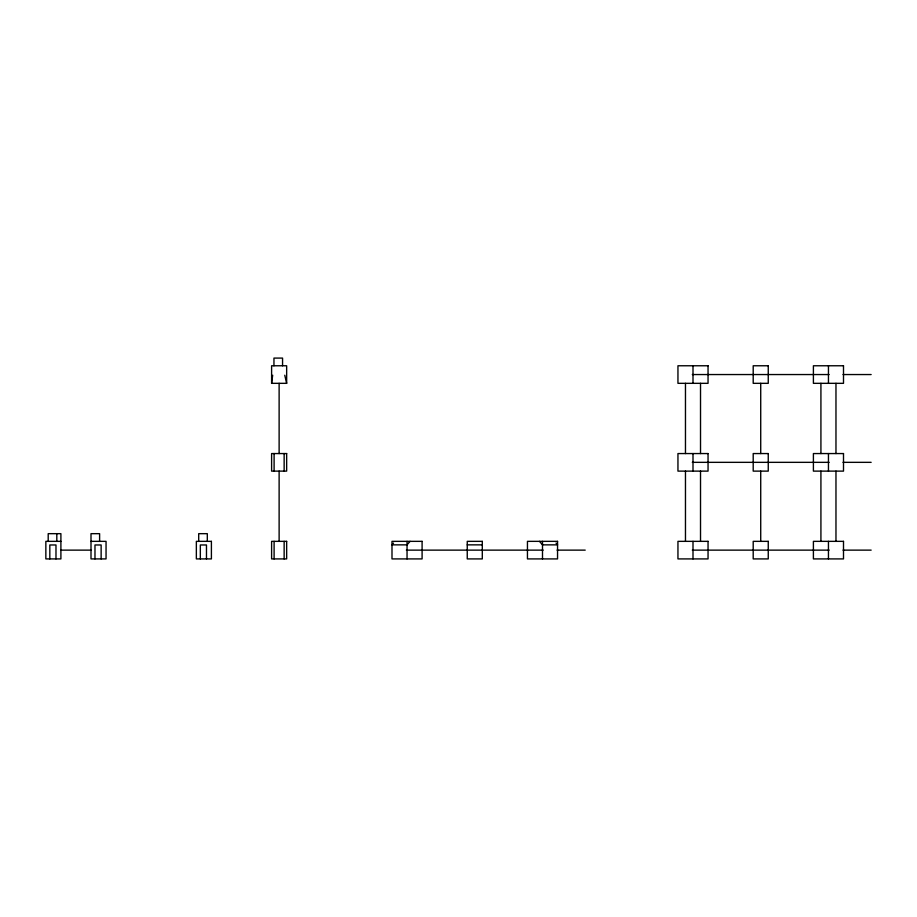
<?xml version="1.0" encoding="UTF-8"?>
<svg xmlns="http://www.w3.org/2000/svg" width="917" height="917" viewBox="0 0 917 917"><rect width="100%" height="100%" fill="white"/><g stroke="black" fill="none" stroke-linecap="round" stroke-linejoin="round"><path stroke-width="1.38" d="M271.604 383.329L271.604 365.768L286.654 365.768L286.654 383.329L271.604 383.329L272.681 375.225M393.508 543.105L391.995 544.858L407.045 544.858L410.059 541.351M692.312 374.549L829.128 374.549M843.01 374.549L871.15 374.549M692.312 462.34L829.128 462.34M843.01 462.34L871.15 462.34M60.9 541.351L45.85 541.351L45.85 558.912L60.9 558.912L60.9 533.671L48.2 533.671L48.2 541.351M91.001 541.351L106.051 541.351L106.051 558.912L91.001 558.912L91.001 533.671L99.609 533.671L99.609 541.351M467.246 544.858L482.296 544.858M60.9 550.131L91.001 550.131M406.369 550.131L543.185 550.131M557.055 550.131L585.206 550.131M692.312 550.131L829.128 550.131M843.01 550.131L871.15 550.131M556.046 543.105L557.547 544.858L542.497 544.858L539.494 541.351M284.763 375.225L286.654 383.329M835.972 383.329L835.972 453.56M835.972 471.12L835.972 541.351M828.452 365.768L828.452 383.329M828.452 453.56L828.452 471.12M828.452 541.351L828.452 558.912M820.921 383.329L820.921 453.56M820.921 471.12L820.921 541.351M760.72 383.329L760.72 453.56M760.72 471.12L760.72 541.351M700.519 383.329L700.519 453.56M700.519 471.12L700.519 541.351M693 365.768L693 383.329M693 453.56L693 471.12M693 541.351L693 558.912M685.469 383.329L685.469 453.56M685.469 471.12L685.469 541.351M542.497 541.351L542.497 558.912M407.045 541.351L407.045 558.912M284.144 453.56L284.144 471.12M284.144 541.351L284.144 558.912M282.562 365.768L282.562 358.088L273.954 358.088L273.954 365.768M279.123 383.329L279.123 453.56M279.123 471.12L279.123 541.351M274.103 453.56L274.103 471.12M274.103 541.351L274.103 558.912M207.311 541.351L207.311 533.671L198.702 533.671L198.702 541.351M206.474 558.912L206.474 544.973L200.33 544.973L200.33 558.912M101.134 558.912L101.134 544.973L94.978 544.973L94.978 558.912M56.808 533.671L56.808 541.351M55.983 558.912L55.983 544.973L49.827 544.973L49.827 558.912M708.05 365.768L677.95 365.768L677.95 383.329L708.05 383.329L708.05 365.768M768.251 365.768L753.201 365.768L753.201 383.329L768.251 383.329L768.251 365.768M843.502 365.768L813.402 365.768L813.402 383.329L843.502 383.329L843.502 365.768M286.654 453.56L271.604 453.56L271.604 471.12L286.654 471.12L286.654 453.56M708.05 453.56L677.95 453.56L677.95 471.12L708.05 471.12L708.05 453.56M768.251 453.56L753.201 453.56L753.201 471.12L768.251 471.12L768.251 453.56M843.502 453.56L813.402 453.56L813.402 471.12L843.502 471.12L843.502 453.56M211.403 541.351L196.353 541.351L196.353 558.912L211.403 558.912L211.403 541.351M286.654 541.351L271.604 541.351L271.604 558.912L286.654 558.912L286.654 541.351M422.095 541.351L391.995 541.351L391.995 558.912L422.095 558.912L422.095 541.351M482.296 541.351L467.246 541.351L467.246 558.912L482.296 558.912L482.296 541.351M557.547 541.351L527.447 541.351L527.447 558.912L557.547 558.912L557.547 541.351M708.05 541.351L677.95 541.351L677.95 558.912L708.05 558.912L708.05 541.351M768.251 541.351L753.201 541.351L753.201 558.912L768.251 558.912L768.251 541.351M843.502 541.351L813.402 541.351L813.402 558.912L843.502 558.912L843.502 541.351"/></g></svg>
